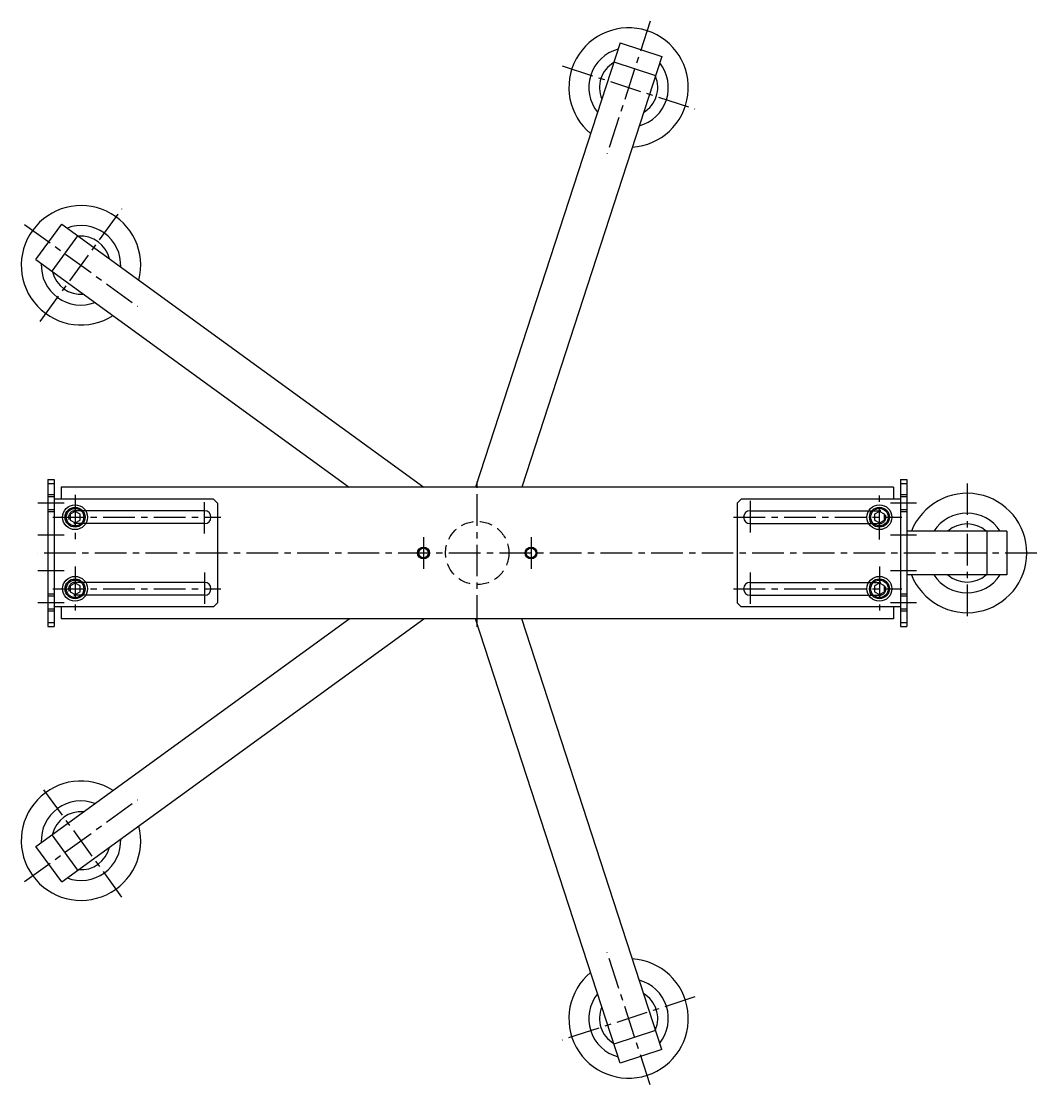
# Model space of a CAD drawing. Extents: x 0 to 1220, y -8 to 1226.
# Drawn here: x 0 to 510, y 691 to 1226 of the extents above; entities that cross this region are included whole.
import ezdxf

# ---------------------------------------------------------------- set-up
doc = ezdxf.new("R2010")
doc.units = 0
doc.header["$LTSCALE"] = 0.5
doc.linetypes.add('CENTER', pattern=[50.8, 31.75, -6.35, 6.35, -6.35])
doc.linetypes.add('DASHED', pattern=[19.05, 12.7, -6.35])
doc.layers.get('0').update_dxf_attribs({"linetype": 'CONTINUOUS'})
doc.layers.add('CENTER', color=1, linetype='CENTER')

msp = doc.modelspace()

# ---------------------------------------------------------------- linework, layer by layer
at = {"color": 7, "linetype": 'CONTINUOUS'}
for p, q in [((300.76, 1215.06), (228.21, 991.79)), ((300.76, 1215.06), (321.68, 1208.26)), ((321.68, 1208.26), (251.34, 991.79)), ((297.66, 1205.55), (318.59, 1198.75)), ((7.35, 1106.13), (20.29, 1123.93)), ((20.29, 1123.93), (202.16, 991.79)), ((15.44, 1100.25), (28.38, 1118.05)), ((7.35, 1106.13), (164.73, 991.79)), ((13.32, 995.68), (13.32, 921.68)), ((13.32, 995.68), (16.52, 995.68)), ((16.52, 995.68), (16.52, 921.68)), ((441.52, 995.68), (441.52, 921.68)), ((441.52, 995.68), (444.72, 995.68)), ((444.72, 995.68), (444.72, 921.68)), ((13.32, 993.68), (16.52, 993.68)), ((438.02, 991.79), (20.02, 991.79)), ((20.02, 991.79), (20.02, 985.68)), ((438.02, 991.79), (438.02, 985.68)), ((441.52, 993.68), (444.72, 993.68)), ((16.52, 987.93), (13.32, 987.93)), ((16.52, 986.93), (13.32, 986.93)), ((96.52, 985.68), (16.52, 985.68)), ((96.52, 985.68), (98.52, 983.68)), ((98.52, 983.68), (98.52, 933.68)), ((359.52, 983.68), (361.52, 985.68)), ((359.52, 983.68), (359.52, 933.68)), ((441.52, 985.68), (361.52, 985.68)), ((444.72, 987.93), (441.52, 987.93)), ((444.72, 986.93), (441.52, 986.93)), ((16.52, 980.43), (13.32, 980.43)), ((16.52, 979.43), (13.32, 979.43)), ((27.02, 979.57), (24.52, 978.12)), ((24.52, 978.12), (24.52, 975.24)), ((29.52, 978.12), (27.02, 979.57)), ((29.52, 975.24), (29.52, 978.12)), ((92.02, 979.93), (32.36, 979.93)), ((366.02, 979.93), (425.68, 979.93)), ((431.02, 979.57), (428.52, 978.12)), ((428.52, 978.12), (428.52, 975.24)), ((433.52, 978.12), (431.02, 979.57)), ((433.52, 975.24), (433.52, 978.12)), ((444.72, 980.43), (441.52, 980.43)), ((444.72, 979.43), (441.52, 979.43)), ((24.52, 975.24), (27.02, 973.79)), ((27.02, 973.79), (29.52, 975.24)), ((92.02, 973.43), (32.36, 973.43)), ((366.02, 973.43), (425.68, 973.43)), ((428.52, 975.24), (431.02, 973.79)), ((431.02, 973.79), (433.52, 975.24)), ((495.02, 969.68), (444.72, 969.68)), ((485.02, 969.68), (485.02, 947.68)), ((495.02, 969.68), (495.02, 947.68)), ((495.02, 947.68), (444.72, 947.68)), ((27.02, 943.57), (24.52, 942.12)), ((24.52, 942.12), (24.52, 939.24)), ((29.52, 942.12), (27.02, 943.57)), ((29.52, 939.24), (29.52, 942.12)), ((92.02, 943.93), (32.36, 943.93)), ((366.02, 943.93), (425.68, 943.93)), ((431.02, 943.57), (428.52, 942.12)), ((428.52, 942.12), (428.52, 939.24)), ((433.52, 942.12), (431.02, 943.57)), ((433.52, 939.24), (433.52, 942.12)), ((16.52, 937.93), (13.32, 937.93)), ((16.52, 936.93), (13.32, 936.93)), ((24.52, 939.24), (27.02, 937.79)), ((27.02, 937.79), (29.52, 939.24)), ((92.02, 937.43), (32.36, 937.43)), ((366.02, 937.43), (425.68, 937.43)), ((428.52, 939.24), (431.02, 937.79)), ((431.02, 937.79), (433.52, 939.24)), ((444.72, 937.93), (441.52, 937.93)), ((444.72, 936.93), (441.52, 936.93)), ((16.52, 930.43), (13.32, 930.43)), ((96.52, 931.68), (16.52, 931.68)), ((20.02, 931.68), (20.02, 925.57)), ((98.52, 933.68), (96.52, 931.68)), ((359.52, 933.68), (361.52, 931.68)), ((441.52, 931.68), (361.52, 931.68)), ((438.02, 931.68), (438.02, 925.57)), ((444.72, 930.43), (441.52, 930.43)), ((7.35, 811.23), (164.73, 925.57)), ((16.52, 929.43), (13.32, 929.43)), ((438.02, 925.57), (20.02, 925.57)), ((20.29, 793.43), (202.16, 925.57)), ((300.76, 702.3), (228.21, 925.57)), ((321.68, 709.1), (251.34, 925.57)), ((444.72, 929.43), (441.52, 929.43)), ((13.32, 923.68), (16.52, 923.68)), ((13.32, 921.68), (16.52, 921.68)), ((441.52, 923.68), (444.72, 923.68)), ((441.52, 921.68), (444.72, 921.68)), ((28.38, 799.31), (15.44, 817.11)), ((20.29, 793.43), (7.35, 811.23)), ((318.59, 718.61), (297.66, 711.81)), ((321.68, 709.1), (300.76, 702.3))]:
    msp.add_line(p, q, dxfattribs=at)
at = {"color": 3, "linetype": 'DASHED'}
for p, q in [((32.36, 979.93), (27.02, 979.93)), ((425.68, 979.93), (431.02, 979.93)), ((32.36, 973.43), (27.02, 973.43)), ((425.68, 973.43), (431.02, 973.43)), ((32.36, 943.93), (27.02, 943.93)), ((425.68, 943.93), (431.02, 943.93)), ((32.36, 937.43), (27.02, 937.43)), ((425.68, 937.43), (431.02, 937.43))]:
    msp.add_line(p, q, dxfattribs=at)
at = {"color": 7, "linetype": 'CONTINUOUS'}
for centre, radius in [((27.02, 976.68), 6.25), ((27.02, 976.68), 5), ((27.02, 976.68), 4.4), ((431.02, 976.68), 6.25), ((431.02, 976.68), 5), ((431.02, 976.68), 4.4), ((202.02, 958.68), 2.46), ((202.02, 958.68), 2.4), ((256.02, 958.68), 2.46), ((256.02, 958.68), 2.4), ((27.02, 940.68), 6.25), ((431.02, 940.68), 6.25), ((27.02, 940.68), 5), ((27.02, 940.68), 4.4), ((431.02, 940.68), 5), ((431.02, 940.68), 4.4)]:
    msp.add_circle(centre, radius, dxfattribs=at)
at = {"color": 3, "linetype": 'DASHED'}
msp.add_circle((229.02, 958.68), 15.9, dxfattribs=at)
at = {"color": 3, "linetype": 'CONTINUOUS'}
for centre in [(202.02, 958.68), (256.02, 958.68)]:
    msp.add_circle(centre, 3, dxfattribs=at)
at = {"color": 7, "linetype": 'CONTINUOUS'}
for centre, radius, start, end in [((305.04, 1192.64), 30, 273.5102, 230.4898), ((305.04, 1192.64), 19.98, 105.4086, 218.5914), ((305.04, 1192.64), 14.62, 120.8094, 203.1906), ((305.04, 1192.64), 19.98, 285.4086, 38.5914), ((305.04, 1192.64), 14.62, 300.8094, 23.1906), ((30, 1103.28), 30, 345.5102, 302.4898), ((30, 1103.28), 19.98, 357.4086, 110.5914), ((30, 1103.28), 14.62, 12.8094, 95.1906), ((30, 1103.28), 19.98, 177.4086, 290.5914), ((30, 1103.28), 14.62, 192.8094, 275.1906), ((475.02, 958.68), 30, 201.5102, 158.4898), ((92.02, 976.68), 3.25, 270, 90), ((366.02, 976.68), 3.25, 90, 270), ((475.02, 958.68), 19.98, 33.4086, 146.5914), ((475.02, 958.68), 14.62, 48.8094, 131.1906), ((475.02, 958.68), 19.98, 213.4086, 326.5914), ((475.02, 958.68), 14.62, 228.8094, 311.1906), ((92.02, 940.68), 3.25, 270, 90), ((366.02, 940.68), 3.25, 90, 270), ((30, 814.09), 30, 57.5102, 14.4898), ((30, 814.09), 19.98, 69.4086, 182.5914), ((30, 814.09), 14.62, 84.8094, 167.1906), ((30, 814.09), 19.98, 249.4086, 2.5914), ((30, 814.09), 14.62, 264.8094, 347.1906), ((305.04, 724.72), 30, 129.5102, 86.4898), ((305.04, 724.72), 19.98, 321.4086, 74.5914), ((305.04, 724.72), 19.98, 141.4086, 254.5914), ((305.04, 724.72), 14.62, 336.8094, 59.1906), ((305.04, 724.72), 14.62, 156.8094, 239.1906)]:
    msp.add_arc(centre, radius, start, end, dxfattribs=at)
at = {"color": 3, "linetype": 'DASHED'}
for centre, start, end in [((27.02, 976.68), 90, 270), ((431.02, 976.68), 270, 90), ((27.02, 940.68), 90, 270), ((431.02, 940.68), 270, 90)]:
    msp.add_arc(centre, 3.25, start, end, dxfattribs=at)
at = {"layer": 'CENTER', "color": 1, "linetype": 'CENTER'}
for p, q in [((315.85, 1225.93), (294.22, 1159.35)), ((271.75, 1203.46), (338.32, 1181.83)), ((9.43, 1074.96), (50.57, 1131.59)), ((1.68, 1123.85), (58.32, 1082.7)), ((229.02, 921.57), (229.02, 995.79)), ((475.02, 993.68), (475.02, 923.68)), ((21.52, 983.68), (8.32, 983.68)), ((27.02, 987.93), (27.02, 965.43)), ((92.02, 968.43), (92.02, 984.93)), ((366.02, 984.93), (366.02, 968.43)), ((431.02, 965.43), (431.02, 987.93)), ((449.72, 983.68), (436.52, 983.68)), ((15.77, 976.68), (100.27, 976.68)), ((357.77, 976.68), (442.27, 976.68)), ((21.52, 967.68), (8.32, 967.68)), ((449.72, 967.68), (436.52, 967.68)), ((202.02, 966.68), (202.02, 950.68)), ((256.02, 966.68), (256.02, 950.68)), ((510.02, 958.68), (8.32, 958.68)), ((27.02, 951.93), (27.02, 929.43)), ((431.02, 951.93), (431.02, 929.43)), ((21.52, 949.68), (8.32, 949.68)), ((92.02, 948.93), (92.02, 932.43)), ((366.02, 948.93), (366.02, 932.43)), ((449.72, 949.68), (436.52, 949.68)), ((15.77, 940.68), (100.27, 940.68)), ((357.77, 940.68), (442.27, 940.68)), ((21.52, 933.68), (8.32, 933.68)), ((449.72, 933.68), (436.52, 933.68)), ((50.57, 785.77), (9.43, 842.4)), ((1.68, 793.51), (58.32, 834.66)), ((315.85, 691.43), (294.22, 758.01)), ((338.32, 735.54), (271.75, 713.91))]:
    msp.add_line(p, q, dxfattribs=at)

doc.saveas('drawing.dxf')
